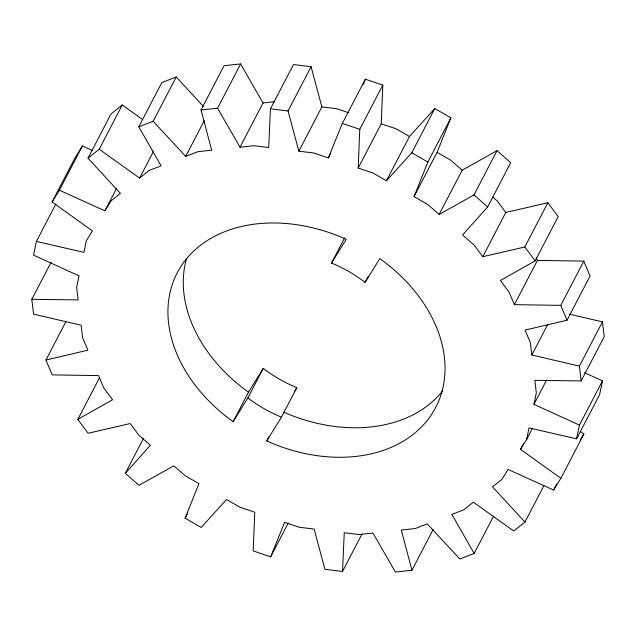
<?xml version="1.0" encoding="UTF-8"?>
<svg xmlns="http://www.w3.org/2000/svg" width="636" height="636" viewBox="0 0 636 636"><rect width="100%" height="100%" fill="white"/><g stroke="black" fill="none" stroke-linecap="round" stroke-linejoin="round"><path stroke-width="0.95" d="M514.381 304.652L537.42 260.402L583.824 261.118L560.785 305.367L514.381 304.652L509.182 292.274L500.429 280.492L535.146 260.871L558.177 216.622L547.866 202.733L524.827 246.983L482.764 256.713L474.162 245.13L462.555 234.97L487.677 206.931L510.708 162.681L497.026 150.692L473.987 194.95L439.126 214.451L427.726 204.466L414.044 196.611L437.083 152.354L450.892 117.811L434.77 108.549L411.738 152.799L386.45 180.759L373.022 173.04L358.211 168.031L359.769 129.331L382.8 85.081L365.35 79.174L342.311 123.424L328.327 157.919L313.779 152.998L298.848 151.177L288.044 110.958L311.084 66.708L293.482 64.562L270.443 108.812L268.718 147.504L254.042 145.716L240.003 147.202L217.584 108.215L240.615 63.958L263.042 102.953L240.003 147.202M358.211 168.031L381.242 123.781L382.8 85.081M143.354 438.617L125.292 473.319L138.974 485.308L173.835 465.798L185.243 475.784L198.917 483.646L185.108 518.189L201.23 527.451L226.511 499.498L239.947 507.21L254.758 512.218L253.2 550.919L270.65 556.826L284.634 522.331L299.182 527.252L314.12 529.072L324.916 569.292L342.518 571.438L344.251 532.745L358.919 534.534L372.958 533.048L395.385 572.042L411.937 570.285L433.164 529.502M55.809 204.1L36.387 241.41L33.525 255.147L79.031 275.889L76.646 287.337L78.125 299.898L31.8 299.325L33.549 314.128L81.13 325.235L82.585 337.565L87.887 350.174L45.935 360.032L52.176 374.882L98.58 375.598L103.787 387.976L112.54 399.758L77.823 419.378L88.134 433.267L130.205 423.536L138.799 435.119L150.414 445.287L125.292 473.319M411.937 570.285L401.292 530.034L415.077 528.572L427.273 523.873L459.788 558.988L474.162 553.447L451.87 514.389L463.843 509.77L473.351 502.178L513.753 531.012L524.954 522.069L492.542 486.858L501.883 479.401L508.061 469.44L553.582 490.038L560.865 478.296L520.534 449.334L526.6 439.548L529.033 427.885L576.574 438.84L599.613 394.59L602.475 380.853L584.627 372.72M576.574 438.84L579.444 425.102L533.938 404.361L536.323 392.913L534.836 380.352L581.161 380.924L604.2 336.675L602.451 321.872L569.148 314.097M414.044 196.611L427.853 162.061L450.892 117.811M363.14 84.62L365.35 79.174M36.387 241.41L83.936 252.365L86.361 240.71L92.435 230.916L52.096 201.954L75.135 157.704L82.418 145.962L92.236 150.406M52.096 201.954L59.379 190.212L82.418 145.962M59.379 190.212L104.908 210.81L111.085 200.849L120.427 193.392L88.007 158.181L111.046 113.931L122.247 104.988L142.448 119.401M88.007 158.181L99.216 149.237L122.247 104.988M31.8 299.325L51.222 262.016M99.216 149.237L139.61 178.072L149.126 170.48L161.099 165.869L138.807 126.81L161.838 82.553L176.212 77.012L203.417 106.395M104.908 210.81L116.65 188.256M138.807 126.81L153.173 121.269L176.212 77.012M139.61 178.072L153.618 151.177M45.935 360.032L65.802 321.856M153.173 121.269L185.696 156.376L197.883 151.678L211.677 150.215L201.032 109.972L224.063 65.715L240.615 63.958M185.696 156.376L204.212 120.808M77.823 419.378L99.502 377.728M298.848 151.177L321.88 106.928L311.084 66.708M328.327 157.919L330.585 153.586M331.491 263.097L346.23 239.327L343.09 237.912A145.724 108.12 27.5 0 0 180.219 267.589A145.724 108.12 27.5 0 0 230.367 419.649L233.158 421.628L248.509 392.134L263.256 368.363L265.156 369.842A108.518 80.518 27.5 0 0 294.579 386.744L296.837 387.658L281.478 417.152L266.738 440.923L269.879 442.338A145.724 108.12 27.5 0 0 432.75 412.661A145.724 108.12 27.5 0 0 382.594 260.609L379.811 258.621L365.072 282.384L363.164 280.905A108.518 80.518 27.5 0 0 333.741 264.012L331.491 263.097L344.585 237.936M185.108 518.189L187.366 513.848M233.158 421.628L247.897 397.866L263.256 368.363M386.45 180.759L409.489 136.501L434.77 108.549M266.738 440.923L268.996 436.582M365.072 282.384L368.228 276.31M439.126 214.451L462.165 170.202L497.026 150.692M270.65 556.826L288.267 522.991M482.764 256.713L505.795 212.464L547.866 202.733M342.518 571.438L361.94 534.129M581.161 380.924L579.412 366.121L531.839 355.015L547.644 324.646M531.839 355.015L530.376 342.685L525.082 330.084L567.034 320.218L590.065 275.968L583.824 261.118M533.938 404.361L546.578 380.066M520.534 449.334L523.69 443.26M526.6 439.548L532.475 428.267M474.162 553.447L493.584 516.138M579.412 366.121L602.451 321.872M524.954 522.069L543.931 485.626M579.444 425.102L602.475 380.853M553.582 490.038L556.746 483.964M560.865 478.296L583.904 434.046L580.676 431.725M294.802 390.933L296.837 387.658M580.263 439.913L583.904 434.046M263.042 102.953L274.275 101.76M201.032 109.972L217.584 108.215M321.88 106.928L336.818 108.748L348.639 112.747M270.443 108.812L288.044 110.958M381.242 123.781L396.053 128.79L409.489 136.501M342.311 123.424L359.769 129.331M281.478 417.152L279.22 416.238A108.518 80.518 27.5 0 1 249.805 399.344L247.897 397.866M283.664 412.128L285.23 412.836A145.724 108.12 27.5 0 0 442.656 390.901M437.083 152.354L450.757 160.216L462.165 170.202M411.738 152.799L427.853 162.061M248.509 392.134L245.727 390.146A145.724 108.12 27.5 0 1 186.467 258.804M492.844 197.073L497.201 200.881L505.795 212.464M473.987 194.95L487.677 206.931M524.827 246.983L535.146 260.871M560.785 305.367L567.034 320.218M536.307 257.755L537.42 260.402"/></g></svg>
